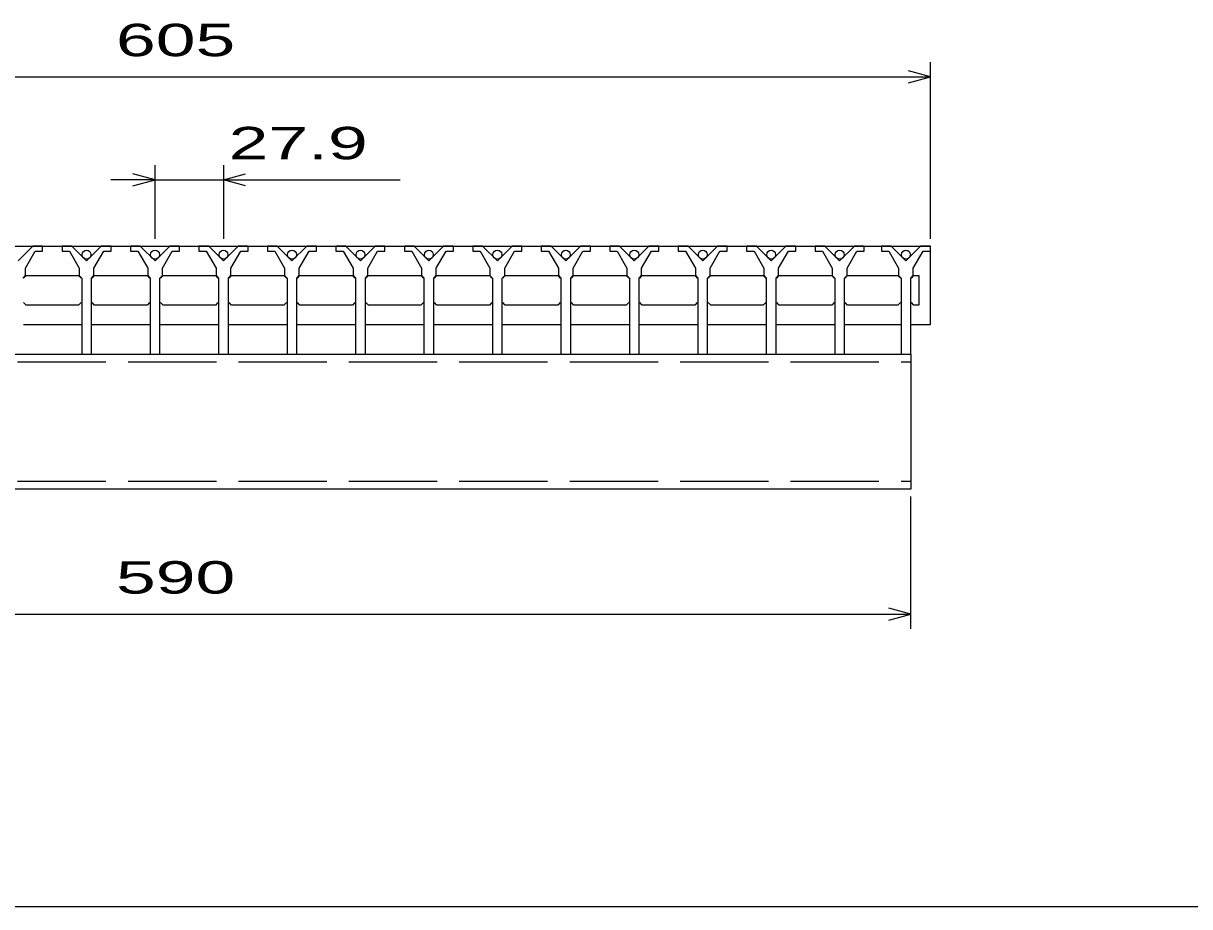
# Model space of a CAD drawing. Units: millimetres, scale not verified. Extents: x -1092 to 1034, y -771 to 635.
# Drawn here: x -624 to -148.7, y -684.6 to -324.6 of the extents above; entities that cross this region are included whole.
import ezdxf
from ezdxf.enums import TextEntityAlignment as Align

# ---------------------------------------------------------------- set-up
doc = ezdxf.new("R2010")
doc.units = ezdxf.units.MM
doc.header["$LTSCALE"] = 6
doc.linetypes.add('DASHED', pattern=[7.5, 6, -1.5])
for name, color, linetype, lineweight in [('0_2', 150, 'Continuous', 25), ('16', 3, 'Continuous', 25), ('22', 2, 'Continuous', 25)]:
    doc.layers.add(name, color=color, linetype=linetype, lineweight=lineweight)
doc.styles.add('ベクトル', font='')
doc.styles.get('ベクトル').set_extended_font_data('ベクトル')

msp = doc.modelspace()

# ---------------------------------------------------------------- linework, layer by layer
at = {"layer": '0_2'}
msp.add_line((1034.4, -684.6), (-1041.6, -684.6), dxfattribs=at)
at = {"layer": '16'}
for p, q in [((-859.3, -415.4), (-254.3, -415.4)), ((-620.1, -415.4), (-626.1, -421.4)), ((-623.1, -424.4), (-619.1, -417.4)), ((-616.1, -415.4), (-620.1, -415.4)), ((-619.1, -417.4), (-616.1, -417.4)), ((-616.1, -417.4), (-616.1, -415.4)), ((-608.2, -415.4), (-608.2, -417.4)), ((-604.2, -415.4), (-608.2, -415.4)), ((-608.2, -417.4), (-605.2, -417.4)), ((-605.2, -417.4), (-601.2, -424.4)), ((-598.2, -421.4), (-604.2, -415.4)), ((-592.2, -415.4), (-598.2, -421.4)), ((-595.2, -424.4), (-591.2, -417.4)), ((-588.2, -415.4), (-592.2, -415.4)), ((-591.2, -417.4), (-588.2, -417.4)), ((-588.2, -417.4), (-588.2, -415.4)), ((-580.3, -415.4), (-580.3, -417.4)), ((-576.3, -415.4), (-580.3, -415.4)), ((-580.3, -417.4), (-577.3, -417.4)), ((-577.3, -417.4), (-573.3, -424.4)), ((-570.3, -421.4), (-576.3, -415.4)), ((-564.3, -415.4), (-570.3, -421.4)), ((-567.3, -424.4), (-563.3, -417.4)), ((-560.3, -415.4), (-564.3, -415.4)), ((-563.3, -417.4), (-560.3, -417.4)), ((-560.3, -417.4), (-560.3, -415.4)), ((-552.4, -415.4), (-552.4, -417.4)), ((-548.4, -415.4), (-552.4, -415.4)), ((-552.4, -417.4), (-549.4, -417.4)), ((-549.4, -417.4), (-545.4, -424.4)), ((-542.4, -421.4), (-548.4, -415.4)), ((-536.4, -415.4), (-542.4, -421.4)), ((-539.4, -424.4), (-535.4, -417.4)), ((-532.4, -415.4), (-536.4, -415.4)), ((-535.4, -417.4), (-532.4, -417.4)), ((-532.4, -417.4), (-532.4, -415.4)), ((-524.5, -415.4), (-524.5, -417.4)), ((-520.5, -415.4), (-524.5, -415.4)), ((-524.5, -417.4), (-521.5, -417.4)), ((-521.5, -417.4), (-517.5, -424.4)), ((-514.5, -421.4), (-520.5, -415.4)), ((-508.5, -415.4), (-514.5, -421.4)), ((-511.5, -424.4), (-507.5, -417.4)), ((-504.5, -415.4), (-508.5, -415.4)), ((-507.5, -417.4), (-504.5, -417.4)), ((-504.5, -417.4), (-504.5, -415.4)), ((-496.6, -415.4), (-496.6, -417.4)), ((-492.6, -415.4), (-496.6, -415.4)), ((-496.6, -417.4), (-493.6, -417.4)), ((-493.6, -417.4), (-489.6, -424.4)), ((-486.6, -421.4), (-492.6, -415.4)), ((-480.6, -415.4), (-486.6, -421.4)), ((-483.6, -424.4), (-479.6, -417.4)), ((-476.6, -415.4), (-480.6, -415.4)), ((-479.6, -417.4), (-476.6, -417.4)), ((-476.6, -417.4), (-476.6, -415.4)), ((-468.7, -415.4), (-468.7, -417.4)), ((-464.7, -415.4), (-468.7, -415.4)), ((-468.7, -417.4), (-465.7, -417.4)), ((-465.7, -417.4), (-461.7, -424.4)), ((-458.7, -421.4), (-464.7, -415.4)), ((-452.7, -415.4), (-458.7, -421.4)), ((-455.7, -424.4), (-451.7, -417.4)), ((-448.7, -415.4), (-452.7, -415.4)), ((-451.7, -417.4), (-448.7, -417.4)), ((-448.7, -417.4), (-448.7, -415.4)), ((-440.8, -415.4), (-440.8, -417.4)), ((-436.8, -415.4), (-440.8, -415.4)), ((-440.8, -417.4), (-437.8, -417.4)), ((-437.8, -417.4), (-433.8, -424.4)), ((-430.8, -421.4), (-436.8, -415.4)), ((-424.8, -415.4), (-430.8, -421.4)), ((-427.8, -424.4), (-423.8, -417.4)), ((-420.8, -415.4), (-424.8, -415.4)), ((-423.8, -417.4), (-420.8, -417.4)), ((-420.8, -417.4), (-420.8, -415.4)), ((-412.9, -415.4), (-412.9, -417.4)), ((-408.9, -415.4), (-412.9, -415.4)), ((-412.9, -417.4), (-409.9, -417.4)), ((-409.9, -417.4), (-405.9, -424.4)), ((-402.9, -421.4), (-408.9, -415.4)), ((-396.9, -415.4), (-402.9, -421.4)), ((-399.9, -424.4), (-395.9, -417.4)), ((-392.9, -415.4), (-396.9, -415.4)), ((-395.9, -417.4), (-392.9, -417.4)), ((-392.9, -417.4), (-392.9, -415.4)), ((-385, -415.4), (-385, -417.4)), ((-381, -415.4), (-385, -415.4)), ((-385, -417.4), (-382, -417.4)), ((-382, -417.4), (-378, -424.4)), ((-375, -421.4), (-381, -415.4)), ((-369, -415.4), (-375, -421.4)), ((-372, -424.4), (-368, -417.4)), ((-365, -415.4), (-369, -415.4)), ((-368, -417.4), (-365, -417.4)), ((-365, -417.4), (-365, -415.4)), ((-357.1, -415.4), (-357.1, -417.4)), ((-353.1, -415.4), (-357.1, -415.4)), ((-357.1, -417.4), (-354.1, -417.4)), ((-354.1, -417.4), (-350.1, -424.4)), ((-347.1, -421.4), (-353.1, -415.4)), ((-341.1, -415.4), (-347.1, -421.4)), ((-344.1, -424.4), (-340.1, -417.4)), ((-337.1, -415.4), (-341.1, -415.4)), ((-340.1, -417.4), (-337.1, -417.4)), ((-337.1, -417.4), (-337.1, -415.4)), ((-329.2, -415.4), (-329.2, -417.4)), ((-325.2, -415.4), (-329.2, -415.4)), ((-329.2, -417.4), (-326.2, -417.4)), ((-326.2, -417.4), (-322.2, -424.4)), ((-319.2, -421.4), (-325.2, -415.4)), ((-313.2, -415.4), (-319.2, -421.4)), ((-316.2, -424.4), (-312.2, -417.4)), ((-309.2, -415.4), (-313.2, -415.4)), ((-312.2, -417.4), (-309.2, -417.4)), ((-309.2, -417.4), (-309.2, -415.4)), ((-301.3, -415.4), (-301.3, -417.4)), ((-297.3, -415.4), (-301.3, -415.4)), ((-301.3, -417.4), (-298.3, -417.4)), ((-298.3, -417.4), (-294.3, -424.4)), ((-291.3, -421.4), (-297.3, -415.4)), ((-285.3, -415.4), (-291.3, -421.4)), ((-288.3, -424.4), (-284.3, -417.4)), ((-281.3, -415.4), (-285.3, -415.4)), ((-284.3, -417.4), (-281.3, -417.4)), ((-281.3, -417.4), (-281.3, -415.4)), ((-274.3, -415.4), (-274.3, -417.4)), ((-270.3, -415.4), (-274.3, -415.4)), ((-274.3, -417.4), (-271.3, -417.4)), ((-271.3, -417.4), (-267.3, -424.4)), ((-264.3, -421.4), (-270.3, -415.4)), ((-258.3, -415.4), (-264.3, -421.4)), ((-261.3, -424.4), (-257.3, -417.4)), ((-254.3, -415.4), (-258.3, -415.4)), ((-257.3, -417.4), (-254.3, -417.4)), ((-254.3, -417.4), (-254.3, -415.4)), ((-254.3, -447.4), (-254.3, -415.4)), ((-624.1, -428.4), (-623.1, -427.4)), ((-623.85, -428.4), (-622.85, -427.4)), ((-623.1, -427.4), (-623.1, -424.4)), ((-622.85, -427.4), (-601.45, -427.4)), ((-601.45, -427.4), (-600.45, -428.4)), ((-601.2, -424.4), (-601.2, -427.4)), ((-601.2, -427.4), (-600.2, -428.4)), ((-596.2, -428.4), (-595.2, -427.4)), ((-595.95, -428.4), (-594.95, -427.4)), ((-595.2, -427.4), (-595.2, -424.4)), ((-594.95, -427.4), (-573.55, -427.4)), ((-573.55, -427.4), (-572.55, -428.4)), ((-573.3, -424.4), (-573.3, -427.4)), ((-573.3, -427.4), (-572.3, -428.4)), ((-568.3, -428.4), (-567.3, -427.4)), ((-568.05, -428.4), (-567.05, -427.4)), ((-567.3, -427.4), (-567.3, -424.4)), ((-567.05, -427.4), (-545.65, -427.4)), ((-545.65, -427.4), (-544.65, -428.4)), ((-545.4, -424.4), (-545.4, -427.4)), ((-545.4, -427.4), (-544.4, -428.4)), ((-540.4, -428.4), (-539.4, -427.4)), ((-540.15, -428.4), (-539.15, -427.4)), ((-539.4, -427.4), (-539.4, -424.4)), ((-539.15, -427.4), (-517.75, -427.4)), ((-517.75, -427.4), (-516.75, -428.4)), ((-517.5, -424.4), (-517.5, -427.4)), ((-517.5, -427.4), (-516.5, -428.4)), ((-512.5, -428.4), (-511.5, -427.4)), ((-512.25, -428.4), (-511.25, -427.4)), ((-511.5, -427.4), (-511.5, -424.4)), ((-511.25, -427.4), (-489.85, -427.4)), ((-489.85, -427.4), (-488.85, -428.4)), ((-489.6, -424.4), (-489.6, -427.4)), ((-489.6, -427.4), (-488.6, -428.4)), ((-484.6, -428.4), (-483.6, -427.4)), ((-484.35, -428.4), (-483.35, -427.4)), ((-483.6, -427.4), (-483.6, -424.4)), ((-483.35, -427.4), (-461.95, -427.4)), ((-461.95, -427.4), (-460.95, -428.4)), ((-461.7, -424.4), (-461.7, -427.4)), ((-461.7, -427.4), (-460.7, -428.4)), ((-456.7, -428.4), (-455.7, -427.4)), ((-456.45, -428.4), (-455.45, -427.4)), ((-455.7, -427.4), (-455.7, -424.4)), ((-455.45, -427.4), (-434.05, -427.4)), ((-434.05, -427.4), (-433.05, -428.4)), ((-433.8, -424.4), (-433.8, -427.4)), ((-433.8, -427.4), (-432.8, -428.4)), ((-428.8, -428.4), (-427.8, -427.4)), ((-428.55, -428.4), (-427.55, -427.4)), ((-427.8, -427.4), (-427.8, -424.4)), ((-427.55, -427.4), (-406.15, -427.4)), ((-406.15, -427.4), (-405.15, -428.4)), ((-405.9, -424.4), (-405.9, -427.4)), ((-405.9, -427.4), (-404.9, -428.4)), ((-400.9, -428.4), (-399.9, -427.4)), ((-400.65, -428.4), (-399.65, -427.4)), ((-399.9, -427.4), (-399.9, -424.4)), ((-399.65, -427.4), (-378.25, -427.4)), ((-378.25, -427.4), (-377.25, -428.4)), ((-378, -424.4), (-378, -427.4)), ((-378, -427.4), (-377, -428.4)), ((-373, -428.4), (-372, -427.4)), ((-372.75, -428.4), (-371.75, -427.4)), ((-372, -427.4), (-372, -424.4)), ((-371.75, -427.4), (-350.35, -427.4)), ((-350.35, -427.4), (-349.35, -428.4)), ((-350.1, -424.4), (-350.1, -427.4)), ((-350.1, -427.4), (-349.1, -428.4)), ((-345.1, -428.4), (-344.1, -427.4)), ((-344.85, -428.4), (-343.85, -427.4)), ((-344.1, -427.4), (-344.1, -424.4)), ((-343.85, -427.4), (-322.45, -427.4)), ((-322.45, -427.4), (-321.45, -428.4)), ((-322.2, -424.4), (-322.2, -427.4)), ((-322.2, -427.4), (-321.2, -428.4)), ((-317.2, -428.4), (-316.2, -427.4)), ((-316.95, -428.4), (-315.95, -427.4)), ((-316.2, -427.4), (-316.2, -424.4)), ((-315.95, -427.4), (-294.55, -427.4)), ((-294.55, -427.4), (-293.55, -428.4)), ((-294.3, -424.4), (-294.3, -427.4)), ((-294.3, -427.4), (-293.3, -428.4)), ((-289.3, -428.4), (-288.3, -427.4)), ((-289.05, -428.4), (-288.05, -427.4)), ((-288.3, -427.4), (-288.3, -424.4)), ((-288.05, -427.4), (-267.55, -427.4)), ((-267.55, -427.4), (-266.55, -428.4)), ((-267.3, -424.4), (-267.3, -427.4)), ((-267.3, -427.4), (-266.3, -428.4)), ((-262.3, -428.4), (-261.3, -427.4)), ((-262.05, -428.4), (-261.05, -427.4)), ((-261.3, -427.4), (-261.3, -424.4)), ((-261.05, -427.4), (-259.05, -427.4)), ((-259.05, -427.4), (-259.05, -439.4)), ((-600.2, -428.4), (-600.2, -459.4)), ((-596.2, -459.4), (-596.2, -428.4)), ((-572.3, -428.4), (-572.3, -459.4)), ((-568.3, -459.4), (-568.3, -428.4)), ((-544.4, -428.4), (-544.4, -459.4)), ((-540.4, -459.4), (-540.4, -428.4)), ((-516.5, -428.4), (-516.5, -459.4)), ((-512.5, -459.4), (-512.5, -428.4)), ((-488.6, -428.4), (-488.6, -459.4)), ((-484.6, -459.4), (-484.6, -428.4)), ((-460.7, -428.4), (-460.7, -459.4)), ((-456.7, -459.4), (-456.7, -428.4)), ((-432.8, -428.4), (-432.8, -459.4)), ((-428.8, -459.4), (-428.8, -428.4)), ((-404.9, -428.4), (-404.9, -459.4)), ((-400.9, -459.4), (-400.9, -428.4)), ((-377, -428.4), (-377, -459.4)), ((-373, -459.4), (-373, -428.4)), ((-349.1, -428.4), (-349.1, -459.4)), ((-345.1, -459.4), (-345.1, -428.4)), ((-321.2, -428.4), (-321.2, -459.4)), ((-317.2, -459.4), (-317.2, -428.4)), ((-293.3, -428.4), (-293.3, -459.4)), ((-289.3, -459.4), (-289.3, -428.4)), ((-266.3, -428.4), (-266.3, -459.4)), ((-262.3, -459.4), (-262.3, -428.4)), ((-622.85, -439.4), (-623.85, -438.4)), ((-601.45, -439.4), (-622.85, -439.4)), ((-600.45, -438.4), (-601.45, -439.4)), ((-594.95, -439.4), (-595.95, -438.4)), ((-573.55, -439.4), (-594.95, -439.4)), ((-572.55, -438.4), (-573.55, -439.4)), ((-567.05, -439.4), (-568.05, -438.4)), ((-545.65, -439.4), (-567.05, -439.4)), ((-544.65, -438.4), (-545.65, -439.4)), ((-539.15, -439.4), (-540.15, -438.4)), ((-517.75, -439.4), (-539.15, -439.4)), ((-516.75, -438.4), (-517.75, -439.4)), ((-511.25, -439.4), (-512.25, -438.4)), ((-489.85, -439.4), (-511.25, -439.4)), ((-488.85, -438.4), (-489.85, -439.4)), ((-483.35, -439.4), (-484.35, -438.4)), ((-461.95, -439.4), (-483.35, -439.4)), ((-460.95, -438.4), (-461.95, -439.4)), ((-455.45, -439.4), (-456.45, -438.4)), ((-434.05, -439.4), (-455.45, -439.4)), ((-433.05, -438.4), (-434.05, -439.4)), ((-427.55, -439.4), (-428.55, -438.4)), ((-406.15, -439.4), (-427.55, -439.4)), ((-405.15, -438.4), (-406.15, -439.4)), ((-399.65, -439.4), (-400.65, -438.4)), ((-378.25, -439.4), (-399.65, -439.4)), ((-377.25, -438.4), (-378.25, -439.4)), ((-371.75, -439.4), (-372.75, -438.4)), ((-350.35, -439.4), (-371.75, -439.4)), ((-349.35, -438.4), (-350.35, -439.4)), ((-343.85, -439.4), (-344.85, -438.4)), ((-322.45, -439.4), (-343.85, -439.4)), ((-321.45, -438.4), (-322.45, -439.4)), ((-315.95, -439.4), (-316.95, -438.4)), ((-294.55, -439.4), (-315.95, -439.4)), ((-293.55, -438.4), (-294.55, -439.4)), ((-288.05, -439.4), (-289.05, -438.4)), ((-267.55, -439.4), (-288.05, -439.4)), ((-266.55, -438.4), (-267.55, -439.4)), ((-261.05, -439.4), (-262.05, -438.4)), ((-259.05, -439.4), (-261.05, -439.4)), ((-623.85, -447.4), (-600.45, -447.4)), ((-595.95, -447.4), (-572.55, -447.4)), ((-568.05, -447.4), (-544.65, -447.4)), ((-540.15, -447.4), (-516.75, -447.4)), ((-512.25, -447.4), (-488.85, -447.4)), ((-484.35, -447.4), (-460.95, -447.4)), ((-456.45, -447.4), (-433.05, -447.4)), ((-428.55, -447.4), (-405.15, -447.4)), ((-400.65, -447.4), (-377.25, -447.4)), ((-372.75, -447.4), (-349.35, -447.4)), ((-344.85, -447.4), (-321.45, -447.4)), ((-316.95, -447.4), (-293.55, -447.4)), ((-289.05, -447.4), (-266.55, -447.4)), ((-262.05, -447.4), (-254.3, -447.4)), ((-851.3, -459.4), (-262.3, -459.4)), ((-600.2, -459.4), (-596.2, -459.4)), ((-572.3, -459.4), (-568.3, -459.4)), ((-544.4, -459.4), (-540.4, -459.4)), ((-516.5, -459.4), (-512.5, -459.4)), ((-488.6, -459.4), (-484.6, -459.4)), ((-460.7, -459.4), (-456.7, -459.4)), ((-432.8, -459.4), (-428.8, -459.4)), ((-404.9, -459.4), (-400.9, -459.4)), ((-377, -459.4), (-373, -459.4)), ((-349.1, -459.4), (-345.1, -459.4)), ((-321.2, -459.4), (-317.2, -459.4)), ((-293.3, -459.4), (-289.3, -459.4)), ((-266.3, -459.4), (-262.3, -459.4)), ((-262.3, -459.4), (-262.3, -514.4)), ((-262.3, -514.4), (-851.3, -514.4))]:
    msp.add_line(p, q, dxfattribs=at)
at = {"layer": '16', "linetype": 'DASHED'}
for p, q in [((-851.3, -462.6), (-262.3, -462.6)), ((-851.3, -511.2), (-262.3, -511.2))]:
    msp.add_line(p, q, dxfattribs=at)
at = {"layer": '16'}
for centre in [(-598.2, -418.9), (-570.3, -418.9), (-542.4, -418.9), (-514.5, -418.9), (-486.6, -418.9), (-458.7, -418.9), (-430.8, -418.9), (-402.9, -418.9), (-375, -418.9), (-347.1, -418.9), (-319.2, -418.9), (-291.3, -418.9), (-264.3, -418.9)]:
    msp.add_circle(centre, 1.8, dxfattribs=at)
at = {"layer": '22', "color": 4}
for p, q in [((-254.3, -412.4), (-254.3, -340.4)), ((-859.3, -346.4), (-254.3, -346.4)), ((-254.3, -346.4), (-263.3, -344)), ((-263.3, -348.8), (-254.3, -346.4)), ((-570.3, -412.4), (-570.3, -382.4)), ((-542.4, -382.4), (-542.4, -412.4)), ((-570.3, -388.4), (-588.3, -388.4)), ((-570.3, -388.4), (-579.3, -386)), ((-579.3, -390.8), (-570.3, -388.4)), ((-570.3, -388.4), (-542.4, -388.4)), ((-542.4, -388.4), (-533.4, -386)), ((-533.4, -390.8), (-542.4, -388.4)), ((-542.4, -388.4), (-470.4, -388.4)), ((-262.3, -571.4), (-262.3, -517.4)), ((-851.3, -565.4), (-262.3, -565.4)), ((-262.3, -565.4), (-271.3, -563)), ((-271.3, -567.8), (-262.3, -565.4))]:
    msp.add_line(p, q, dxfattribs=at)

# ---------------------------------------------------------------- texts
at = {"layer": '22', "style": 'ベクトル', "width": 1.65}
for s, p in [(' 605 ', (-594.3, -331.4)), (' 27.9 ', (-548.4, -373.4)), (' 590 ', (-594.3, -550.4))]:
    msp.add_text(s, height=13.2, dxfattribs=at).set_placement(p, align=Align.MIDDLE_LEFT)

doc.saveas('drawing.dxf')
